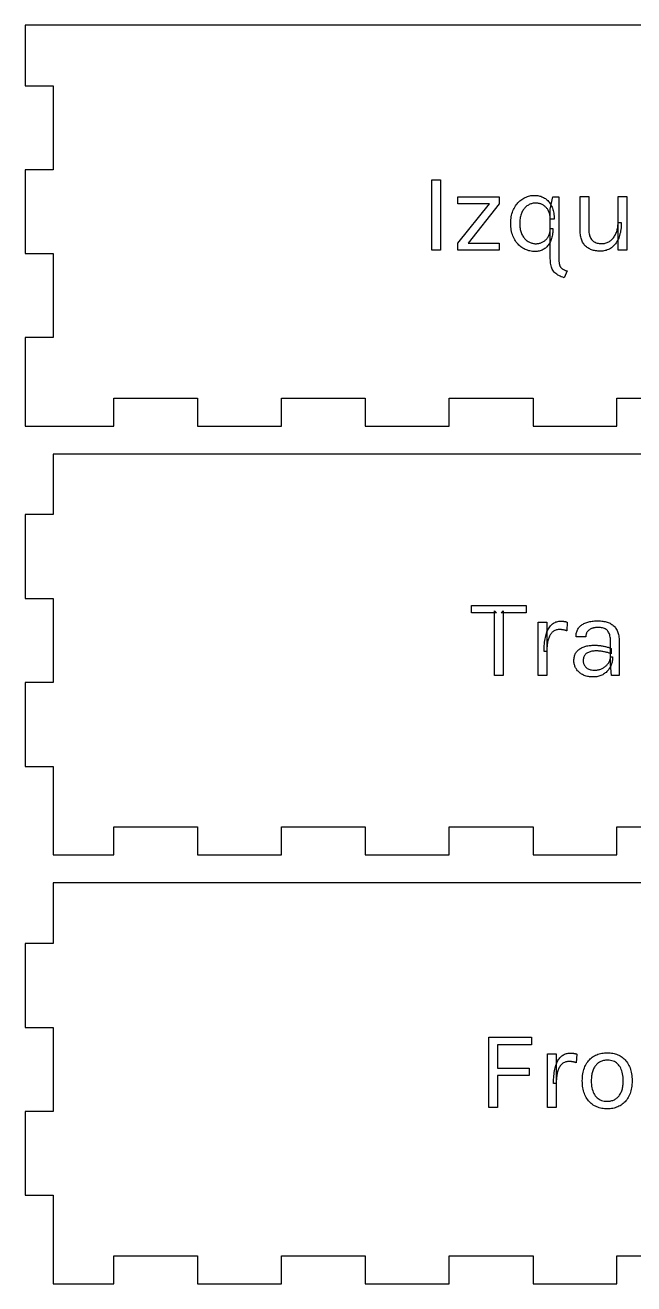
# Model space of a CAD drawing. Header units: millimetres. Extents: x 0 to 275, y 0 to 182.
# Drawn here: x 0 to 65.3, y 0 to 135 of the extents above; entities that cross this region are included whole.
import ezdxf

# ---------------------------------------------------------------- set-up
doc = ezdxf.new("R2010")
doc.units = ezdxf.units.MM
doc.layers.get('0').update_dxf_attribs({"linetype": 'CONTINUOUS'})

msp = doc.modelspace()

# ---------------------------------------------------------------- linework, layer by layer
for p, q in [((3, 135), (0, 135)), ((0, 135), (0, 128.5)), ((133, 135), (3, 135)), ((0, 128.5), (3, 128.5)), ((3, 128.5), (3, 119.5)), ((3, 119.5), (0, 119.5)), ((0, 119.5), (0, 110.5)), ((43.649, 110.866), (43.649, 118.402)), ((43.649, 118.402), (44.585, 118.402)), ((44.585, 118.402), (44.585, 110.866)), ((46.433, 115.846), (46.433, 116.602)), ((46.433, 116.602), (50.873, 116.602)), ((50.873, 116.602), (50.873, 115.846)), ((52.976, 116.048), (53.077, 116.142)), ((53.077, 116.142), (53.183, 116.23)), ((53.183, 116.23), (53.293, 116.311)), ((53.293, 116.311), (53.408, 116.386)), ((53.408, 116.386), (53.526, 116.454)), ((53.526, 116.454), (53.645, 116.516)), ((53.645, 116.516), (53.766, 116.57)), ((53.766, 116.57), (53.889, 116.616)), ((53.889, 116.616), (54.013, 116.656)), ((54.013, 116.656), (54.139, 116.688)), ((54.139, 116.688), (54.267, 116.714)), ((54.267, 116.714), (54.396, 116.732)), ((54.396, 116.732), (54.527, 116.742)), ((54.527, 116.742), (54.659, 116.746)), ((54.659, 116.746), (54.659, 116.746)), ((54.659, 116.746), (54.775, 116.743)), ((54.775, 116.743), (54.89, 116.734)), ((54.89, 116.734), (55.002, 116.72)), ((55.002, 116.72), (55.112, 116.7)), ((55.112, 116.7), (55.219, 116.674)), ((55.219, 116.674), (55.325, 116.642)), ((55.325, 116.642), (55.428, 116.605)), ((55.428, 116.605), (55.529, 116.562)), ((55.529, 116.562), (55.627, 116.513)), ((55.627, 116.513), (55.724, 116.458)), ((55.724, 116.458), (55.817, 116.398)), ((55.817, 116.398), (55.907, 116.332)), ((55.907, 116.332), (55.992, 116.26)), ((55.992, 116.26), (56.074, 116.183)), ((56.074, 116.183), (56.151, 116.1)), ((56.351, 115.258), (56.639, 116.602)), ((56.639, 116.602), (57.275, 116.602)), ((57.275, 116.602), (57.275, 109.894)), ((59.549, 112.966), (59.549, 116.614)), ((59.549, 116.614), (60.485, 116.614)), ((60.485, 116.614), (60.485, 113.038)), ((63.617, 110.866), (63.617, 116.614)), ((63.617, 116.614), (64.553, 116.614)), ((64.553, 116.614), (64.553, 110.866)), ((46.433, 111.622), (49.817, 115.846)), ((49.817, 115.846), (46.433, 115.846)), ((50.873, 115.846), (47.537, 111.622)), ((52.193, 114.616), (52.233, 114.774)), ((52.233, 114.774), (52.279, 114.927)), ((52.279, 114.927), (52.333, 115.075)), ((52.333, 115.075), (52.395, 115.217)), ((52.395, 115.217), (52.463, 115.354)), ((52.463, 115.354), (52.537, 115.485)), ((52.537, 115.485), (52.616, 115.61)), ((52.616, 115.61), (52.699, 115.729)), ((52.699, 115.729), (52.787, 115.842)), ((52.787, 115.842), (52.879, 115.948)), ((52.879, 115.948), (52.976, 116.048)), ((53.253, 114.817), (53.213, 114.714)), ((53.297, 114.916), (53.253, 114.817)), ((53.345, 115.011), (53.297, 114.916)), ((53.397, 115.101), (53.345, 115.011)), ((53.451, 115.187), (53.397, 115.101)), ((53.509, 115.268), (53.451, 115.187)), ((53.57, 115.345), (53.509, 115.268)), ((53.634, 115.417), (53.57, 115.345)), ((53.701, 115.485), (53.634, 115.417)), ((53.771, 115.548), (53.701, 115.485)), ((53.845, 115.606), (53.771, 115.548)), ((53.921, 115.66), (53.845, 115.606)), ((54, 115.709), (53.921, 115.66)), ((54.08, 115.753), (54, 115.709)), ((54.162, 115.792), (54.08, 115.753)), ((54.245, 115.825), (54.162, 115.792)), ((54.331, 115.853), (54.245, 115.825)), ((54.417, 115.877), (54.331, 115.853)), ((54.505, 115.895), (54.417, 115.877)), ((54.595, 115.908), (54.505, 115.895)), ((54.686, 115.915), (54.595, 115.908)), ((54.779, 115.918), (54.686, 115.915)), ((54.86, 115.916), (54.779, 115.918)), ((54.779, 115.918), (54.779, 115.918)), ((54.94, 115.91), (54.86, 115.916)), ((55.019, 115.9), (54.94, 115.91)), ((55.098, 115.886), (55.019, 115.9)), ((55.175, 115.868), (55.098, 115.886)), ((55.251, 115.847), (55.175, 115.868)), ((55.327, 115.821), (55.251, 115.847)), ((55.401, 115.791), (55.327, 115.821)), ((55.475, 115.758), (55.401, 115.791)), ((55.547, 115.72), (55.475, 115.758)), ((55.618, 115.679), (55.547, 115.72)), ((55.685, 115.633), (55.618, 115.679)), ((55.751, 115.585), (55.685, 115.633)), ((55.813, 115.532), (55.751, 115.585)), ((55.873, 115.476), (55.813, 115.532)), ((55.929, 115.417), (55.873, 115.476)), ((55.983, 115.353), (55.929, 115.417)), ((56.035, 115.286), (55.983, 115.353)), ((56.083, 115.215), (56.035, 115.286)), ((56.129, 115.141), (56.083, 115.215)), ((56.171, 115.063), (56.129, 115.141)), ((56.151, 116.1), (56.225, 116.012)), ((56.209, 114.982), (56.171, 115.063)), ((56.242, 114.896), (56.209, 114.982)), ((56.225, 116.012), (56.295, 115.918)), ((56.271, 114.808), (56.242, 114.896)), ((56.295, 114.716), (56.271, 114.808)), ((56.295, 115.918), (56.36, 115.819)), ((56.351, 109.954), (56.351, 115.258)), ((56.36, 115.819), (56.422, 115.714)), ((56.422, 115.714), (56.48, 115.603)), ((56.48, 115.603), (56.533, 115.487)), ((56.533, 115.487), (56.58, 115.366)), ((56.58, 115.366), (56.622, 115.239)), ((56.622, 115.239), (56.659, 115.107)), ((56.659, 115.107), (56.689, 114.969)), ((56.689, 114.969), (56.714, 114.826)), ((56.714, 114.826), (56.734, 114.678)), ((52.103, 113.746), (52.107, 113.931)), ((52.107, 113.559), (52.103, 113.746)), ((52.103, 113.746), (52.103, 113.746)), ((52.107, 113.931), (52.117, 114.11)), ((52.118, 113.378), (52.107, 113.559)), ((52.117, 114.11), (52.135, 114.284)), ((52.135, 114.284), (52.161, 114.453)), ((52.161, 114.453), (52.193, 114.616)), ((53.065, 113.881), (53.063, 113.746)), ((53.063, 113.746), (53.063, 113.746)), ((53.063, 113.746), (53.065, 113.605)), ((53.072, 114.012), (53.065, 113.881)), ((53.065, 113.605), (53.073, 113.47)), ((53.084, 114.139), (53.072, 114.012)), ((53.073, 113.47), (53.085, 113.338)), ((53.1, 114.262), (53.084, 114.139)), ((53.121, 114.38), (53.1, 114.262)), ((53.147, 114.496), (53.121, 114.38)), ((53.178, 114.607), (53.147, 114.496)), ((53.213, 114.714), (53.178, 114.607)), ((56.315, 114.62), (56.295, 114.716)), ((56.331, 114.521), (56.315, 114.62)), ((56.342, 114.418), (56.331, 114.521)), ((56.349, 114.312), (56.342, 114.418)), ((56.351, 114.202), (56.349, 114.312)), ((56.759, 114.202), (56.351, 114.202)), ((56.734, 114.678), (56.748, 114.525)), ((56.748, 114.525), (56.756, 114.366)), ((56.756, 114.366), (56.759, 114.202)), ((56.759, 114.202), (56.759, 114.202)), ((63.582, 113.318), (63.597, 113.439)), ((63.597, 113.439), (63.608, 113.562)), ((63.608, 113.562), (63.615, 113.689)), ((63.615, 113.689), (63.617, 113.818)), ((63.617, 113.818), (63.617, 113.818)), ((63.617, 113.818), (63.965, 113.818)), ((63.954, 113.443), (63.94, 113.264)), ((63.962, 113.628), (63.954, 113.443)), ((63.965, 113.818), (63.962, 113.628)), ((52.136, 113.201), (52.118, 113.378)), ((52.161, 113.031), (52.136, 113.201)), ((52.194, 112.865), (52.161, 113.031)), ((52.234, 112.706), (52.194, 112.865)), ((52.281, 112.551), (52.234, 112.706)), ((52.335, 112.402), (52.281, 112.551)), ((52.397, 112.258), (52.335, 112.402)), ((52.466, 112.12), (52.397, 112.258)), ((52.541, 111.988), (52.466, 112.12)), ((53.085, 113.338), (53.103, 113.211)), ((53.103, 113.211), (53.125, 113.089)), ((53.125, 113.089), (53.153, 112.971)), ((53.153, 112.971), (53.185, 112.858)), ((53.185, 112.858), (53.222, 112.75)), ((53.222, 112.75), (53.265, 112.645)), ((53.265, 112.645), (53.312, 112.546)), ((53.312, 112.546), (53.363, 112.451)), ((53.363, 112.451), (53.417, 112.361)), ((53.417, 112.361), (53.475, 112.276)), ((53.475, 112.276), (53.535, 112.195)), ((53.535, 112.195), (53.598, 112.119)), ((53.598, 112.119), (53.664, 112.048)), ((55.925, 112.036), (55.979, 112.097)), ((55.979, 112.097), (56.031, 112.161)), ((56.031, 112.161), (56.08, 112.229)), ((56.08, 112.229), (56.126, 112.3)), ((56.126, 112.3), (56.169, 112.375)), ((56.169, 112.375), (56.207, 112.453)), ((56.207, 112.453), (56.241, 112.535)), ((56.241, 112.535), (56.27, 112.621)), ((56.27, 112.621), (56.295, 112.71)), ((56.295, 112.71), (56.315, 112.802)), ((56.315, 112.802), (56.331, 112.898)), ((56.331, 112.898), (56.342, 112.997)), ((56.342, 112.997), (56.349, 113.1)), ((56.349, 113.1), (56.351, 113.206)), ((56.351, 113.206), (56.351, 113.206)), ((56.351, 113.206), (56.627, 113.206)), ((56.485, 112.135), (56.447, 112.017)), ((56.518, 112.256), (56.485, 112.135)), ((56.547, 112.38), (56.518, 112.256)), ((56.572, 112.508), (56.547, 112.38)), ((56.591, 112.641), (56.572, 112.508)), ((56.607, 112.776), (56.591, 112.641)), ((56.618, 112.916), (56.607, 112.776)), ((56.625, 113.059), (56.618, 112.916)), ((56.627, 113.206), (56.625, 113.059)), ((59.552, 112.819), (59.549, 112.966)), ((59.549, 112.966), (59.549, 112.966)), ((59.549, 112.966), (59.549, 112.966)), ((59.56, 112.676), (59.552, 112.819)), ((59.573, 112.539), (59.56, 112.676)), ((59.592, 112.408), (59.573, 112.539)), ((59.617, 112.281), (59.592, 112.408)), ((59.646, 112.16), (59.617, 112.281)), ((59.681, 112.044), (59.646, 112.16)), ((60.485, 113.038), (60.489, 112.897)), ((60.489, 112.897), (60.499, 112.764)), ((60.499, 112.764), (60.517, 112.637)), ((60.517, 112.637), (60.541, 112.518)), ((60.541, 112.518), (60.573, 112.405)), ((60.573, 112.405), (60.611, 112.299)), ((60.611, 112.299), (60.657, 112.201)), ((60.657, 112.201), (60.71, 112.109)), ((60.71, 112.109), (60.769, 112.024)), ((62.932, 111.986), (63.003, 112.055)), ((63.003, 112.055), (63.07, 112.127)), ((63.07, 112.127), (63.134, 112.205)), ((63.134, 112.205), (63.194, 112.286)), ((63.194, 112.286), (63.25, 112.373)), ((63.25, 112.373), (63.303, 112.463)), ((63.303, 112.463), (63.352, 112.558)), ((63.352, 112.558), (63.398, 112.657)), ((63.398, 112.657), (63.44, 112.76)), ((63.44, 112.76), (63.477, 112.866)), ((63.477, 112.866), (63.51, 112.974)), ((63.51, 112.974), (63.538, 113.086)), ((63.538, 113.086), (63.562, 113.201)), ((63.562, 113.201), (63.582, 113.318)), ((63.686, 112.168), (63.628, 112.034)), ((63.739, 112.308), (63.686, 112.168)), ((63.786, 112.453), (63.739, 112.308)), ((63.828, 112.604), (63.786, 112.453)), ((63.865, 112.76), (63.828, 112.604)), ((63.895, 112.922), (63.865, 112.76)), ((63.92, 113.09), (63.895, 112.922)), ((63.94, 113.264), (63.92, 113.09)), ((44.585, 110.866), (43.649, 110.866)), ((44.585, 110.866), (44.585, 110.866)), ((46.433, 110.866), (46.433, 111.622)), ((50.873, 110.866), (46.433, 110.866)), ((47.537, 111.622), (50.873, 111.622)), ((50.873, 111.622), (50.873, 110.866)), ((50.873, 110.866), (50.873, 110.866)), ((52.62, 111.862), (52.541, 111.988)), ((52.704, 111.742), (52.62, 111.862)), ((52.793, 111.628), (52.704, 111.742)), ((52.886, 111.522), (52.793, 111.628)), ((52.984, 111.421), (52.886, 111.522)), ((53.086, 111.327), (52.984, 111.421)), ((53.193, 111.239), (53.086, 111.327)), ((53.304, 111.157), (53.193, 111.239)), ((53.42, 111.082), (53.304, 111.157)), ((53.539, 111.014), (53.42, 111.082)), ((53.66, 110.952), (53.539, 111.014)), ((53.783, 110.898), (53.66, 110.952)), ((53.664, 112.048), (53.733, 111.982)), ((53.733, 111.982), (53.804, 111.92)), ((53.908, 110.852), (53.783, 110.898)), ((53.804, 111.92), (53.879, 111.863)), ((53.879, 111.863), (53.957, 111.811)), ((54.034, 110.812), (53.908, 110.852)), ((53.957, 111.811), (54.037, 111.764)), ((54.163, 110.78), (54.034, 110.812)), ((54.037, 111.764), (54.117, 111.721)), ((54.117, 111.721), (54.198, 111.684)), ((54.293, 110.754), (54.163, 110.78)), ((54.198, 111.684), (54.281, 111.652)), ((54.281, 111.652), (54.364, 111.624)), ((54.425, 110.736), (54.293, 110.754)), ((54.364, 111.624), (54.447, 111.602)), ((54.559, 110.726), (54.425, 110.736)), ((54.447, 111.602), (54.532, 111.584)), ((54.532, 111.584), (54.617, 111.572)), ((54.695, 110.722), (54.559, 110.726)), ((54.617, 111.572), (54.704, 111.564)), ((54.818, 110.725), (54.695, 110.722)), ((54.695, 110.722), (54.695, 110.722)), ((54.695, 110.722), (54.695, 110.722)), ((54.704, 111.564), (54.791, 111.562)), ((54.791, 111.562), (54.87, 111.564)), ((54.791, 111.562), (54.791, 111.562)), ((54.937, 110.734), (54.818, 110.725)), ((54.87, 111.564), (54.948, 111.569)), ((55.052, 110.75), (54.937, 110.734)), ((54.948, 111.569), (55.025, 111.579)), ((55.025, 111.579), (55.102, 111.592)), ((55.163, 110.772), (55.052, 110.75)), ((55.102, 111.592), (55.177, 111.609)), ((55.271, 110.8), (55.163, 110.772)), ((55.177, 111.609), (55.252, 111.629)), ((55.252, 111.629), (55.326, 111.653)), ((55.375, 110.834), (55.271, 110.8)), ((55.326, 111.653), (55.4, 111.681)), ((55.475, 110.875), (55.375, 110.834)), ((55.4, 111.681), (55.472, 111.713)), ((55.472, 111.713), (55.544, 111.748)), ((55.571, 110.922), (55.475, 110.875)), ((55.544, 111.748), (55.614, 111.787)), ((55.663, 110.975), (55.571, 110.922)), ((55.614, 111.787), (55.682, 111.83)), ((55.751, 111.034), (55.663, 110.975)), ((55.682, 111.83), (55.746, 111.876)), ((55.746, 111.876), (55.808, 111.926)), ((55.835, 111.099), (55.751, 111.034)), ((55.808, 111.926), (55.868, 111.979)), ((55.915, 111.169), (55.835, 111.099)), ((55.868, 111.979), (55.925, 112.036)), ((55.991, 111.243), (55.915, 111.169)), ((56.063, 111.323), (55.991, 111.243)), ((56.13, 111.407), (56.063, 111.323)), ((56.194, 111.497), (56.13, 111.407)), ((56.253, 111.591), (56.194, 111.497)), ((56.308, 111.691), (56.253, 111.591)), ((56.358, 111.795), (56.308, 111.691)), ((56.405, 111.904), (56.358, 111.795)), ((56.447, 112.017), (56.405, 111.904)), ((59.722, 111.933), (59.681, 112.044)), ((59.768, 111.827), (59.722, 111.933)), ((59.819, 111.727), (59.768, 111.827)), ((59.875, 111.632), (59.819, 111.727)), ((59.936, 111.541), (59.875, 111.632)), ((60, 111.456), (59.936, 111.541)), ((60.07, 111.376), (60, 111.456)), ((60.143, 111.3), (60.07, 111.376)), ((60.221, 111.23), (60.143, 111.3)), ((60.303, 111.164), (60.221, 111.23)), ((60.389, 111.104), (60.303, 111.164)), ((60.48, 111.048), (60.389, 111.104)), ((60.575, 110.998), (60.48, 111.048)), ((60.674, 110.952), (60.575, 110.998)), ((60.776, 110.912), (60.674, 110.952)), ((60.769, 112.024), (60.836, 111.946)), ((60.881, 110.876), (60.776, 110.912)), ((60.836, 111.946), (60.909, 111.875)), ((60.99, 110.844), (60.881, 110.876)), ((60.909, 111.875), (60.989, 111.812)), ((60.989, 111.812), (61.074, 111.756)), ((61.102, 110.818), (60.99, 110.844)), ((61.074, 111.756), (61.165, 111.708)), ((61.217, 110.796), (61.102, 110.818)), ((61.165, 111.708), (61.263, 111.667)), ((61.335, 110.78), (61.217, 110.796)), ((61.263, 111.667), (61.366, 111.634)), ((61.456, 110.768), (61.335, 110.78)), ((61.366, 111.634), (61.476, 111.607)), ((61.581, 110.76), (61.456, 110.768)), ((61.476, 111.607), (61.592, 111.589)), ((61.709, 110.758), (61.581, 110.76)), ((61.592, 111.589), (61.713, 111.578)), ((61.844, 110.762), (61.709, 110.758)), ((61.709, 110.758), (61.709, 110.758)), ((61.713, 111.578), (61.841, 111.574)), ((61.841, 111.574), (61.948, 111.577)), ((61.841, 111.574), (61.841, 111.574)), ((61.976, 110.773), (61.844, 110.762)), ((61.948, 111.577), (62.051, 111.586)), ((62.103, 110.791), (61.976, 110.773)), ((62.051, 111.586), (62.152, 111.6)), ((62.228, 110.816), (62.103, 110.791)), ((62.152, 111.6), (62.25, 111.62)), ((62.349, 110.849), (62.228, 110.816)), ((62.25, 111.62), (62.346, 111.646)), ((62.346, 111.646), (62.438, 111.678)), ((62.466, 110.889), (62.349, 110.849)), ((62.438, 111.678), (62.528, 111.715)), ((62.58, 110.936), (62.466, 110.889)), ((62.528, 111.715), (62.615, 111.758)), ((62.69, 110.99), (62.58, 110.936)), ((62.615, 111.758), (62.699, 111.807)), ((62.797, 111.052), (62.69, 110.99)), ((62.699, 111.807), (62.78, 111.862)), ((62.78, 111.862), (62.858, 111.922)), ((62.9, 111.121), (62.797, 111.052)), ((62.858, 111.922), (62.932, 111.986)), ((62.999, 111.197), (62.9, 111.121)), ((63.094, 111.279), (62.999, 111.197)), ((63.184, 111.368), (63.094, 111.279)), ((63.269, 111.463), (63.184, 111.368)), ((63.35, 111.564), (63.269, 111.463)), ((63.426, 111.672), (63.35, 111.564)), ((63.498, 111.786), (63.426, 111.672)), ((63.565, 111.907), (63.498, 111.786)), ((63.628, 112.034), (63.565, 111.907)), ((64.553, 110.866), (63.617, 110.866)), ((63.617, 110.866), (63.617, 110.866)), ((0, 110.5), (3, 110.5)), ((3, 110.5), (3, 101.5)), ((56.354, 109.785), (56.351, 109.954)), ((56.351, 109.954), (56.351, 109.954)), ((56.364, 109.624), (56.354, 109.785)), ((56.381, 109.471), (56.364, 109.624)), ((56.405, 109.325), (56.381, 109.471)), ((57.275, 109.894), (57.276, 109.814)), ((57.276, 109.814), (57.278, 109.738)), ((57.278, 109.738), (57.282, 109.665)), ((57.282, 109.665), (57.287, 109.595)), ((57.287, 109.595), (57.294, 109.529)), ((57.294, 109.529), (57.303, 109.467)), ((57.303, 109.467), (57.313, 109.408)), ((57.313, 109.408), (57.325, 109.353)), ((57.325, 109.353), (57.338, 109.301)), ((56.435, 109.188), (56.405, 109.325)), ((56.472, 109.058), (56.435, 109.188)), ((56.516, 108.936), (56.472, 109.058)), ((56.566, 108.821), (56.516, 108.936)), ((56.623, 108.715), (56.566, 108.821)), ((56.687, 108.616), (56.623, 108.715)), ((56.759, 108.524), (56.687, 108.616)), ((56.841, 108.436), (56.759, 108.524)), ((56.932, 108.354), (56.841, 108.436)), ((57.033, 108.276), (56.932, 108.354)), ((57.143, 108.204), (57.033, 108.276)), ((57.263, 108.136), (57.143, 108.204)), ((57.393, 108.073), (57.263, 108.136)), ((57.338, 109.301), (57.353, 109.252)), ((57.353, 109.252), (57.37, 109.206)), ((57.37, 109.206), (57.389, 109.162)), ((57.389, 109.162), (57.41, 109.121)), ((57.532, 108.015), (57.393, 108.073)), ((57.41, 109.121), (57.434, 109.081)), ((57.434, 109.081), (57.459, 109.043)), ((57.459, 109.043), (57.488, 109.007)), ((57.488, 109.007), (57.518, 108.973)), ((57.518, 108.973), (57.551, 108.941)), ((57.681, 107.962), (57.532, 108.015)), ((57.551, 108.941), (57.586, 108.911)), ((57.586, 108.911), (57.623, 108.883)), ((57.623, 108.883), (57.663, 108.856)), ((57.663, 108.856), (57.706, 108.83)), ((57.706, 108.83), (57.751, 108.804)), ((57.751, 108.804), (57.8, 108.778)), ((57.8, 108.778), (57.851, 108.753)), ((58.151, 108.634), (57.839, 107.914)), ((57.851, 108.753), (57.905, 108.729)), ((57.905, 108.729), (57.962, 108.704)), ((57.962, 108.704), (58.022, 108.68)), ((58.022, 108.68), (58.085, 108.657)), ((58.085, 108.657), (58.151, 108.634)), ((58.151, 108.634), (58.151, 108.634)), ((58.151, 108.634), (58.151, 108.634)), ((57.839, 107.914), (57.681, 107.962)), ((3, 101.5), (0, 101.5)), ((0, 101.5), (0, 95)), ((0, 95), (0, 92)), ((9.5, 92), (9.5, 95)), ((9.5, 95), (18.5, 95)), ((18.5, 95), (18.5, 92)), ((27.5, 92), (27.5, 95)), ((27.5, 95), (36.5, 95)), ((36.5, 95), (36.5, 92)), ((45.5, 92), (45.5, 95)), ((45.5, 95), (54.5, 95)), ((54.5, 95), (54.5, 92)), ((63.5, 92), (63.5, 95)), ((63.5, 95), (72.5, 95)), ((0, 92), (3, 92)), ((3, 92), (9.5, 92)), ((18.5, 92), (27.5, 92)), ((36.5, 92), (45.5, 92)), ((54.5, 92), (63.5, 92)), ((133, 89), (3, 89)), ((3, 89), (3, 82.5)), ((3, 82.5), (0, 82.5)), ((0, 82.5), (0, 73.5)), ((0, 73.5), (3, 73.5)), ((3, 73.5), (3, 64.5)), ((47.891, 71.964), (47.891, 72.768)), ((47.891, 72.768), (53.759, 72.768)), ((50.561, 71.964), (47.891, 71.964)), ((50.351, 65.232), (50.351, 72.18)), ((50.351, 72.18), (50.561, 71.964)), ((50.561, 71.964), (50.561, 71.964)), ((51.077, 71.964), (51.287, 72.18)), ((53.759, 71.964), (51.077, 71.964)), ((51.287, 72.18), (51.287, 65.232)), ((53.759, 72.768), (53.759, 71.964)), ((55.037, 65.232), (55.037, 70.98)), ((55.037, 70.98), (55.973, 70.98)), ((55.973, 70.98), (55.973, 65.232)), ((56.094, 70.159), (56.154, 70.27)), ((56.154, 70.27), (56.217, 70.375)), ((56.217, 70.375), (56.285, 70.472)), ((56.285, 70.472), (56.356, 70.562)), ((56.356, 70.562), (56.431, 70.644)), ((56.431, 70.644), (56.51, 70.719)), ((56.51, 70.719), (56.593, 70.787)), ((56.593, 70.787), (56.679, 70.848)), ((56.679, 70.848), (56.769, 70.901)), ((56.769, 70.901), (56.862, 70.947)), ((56.862, 70.947), (56.959, 70.987)), ((56.959, 70.987), (57.06, 71.019)), ((57.06, 71.019), (57.164, 71.044)), ((57.164, 71.044), (57.271, 71.062)), ((57.271, 71.062), (57.382, 71.072)), ((57.382, 71.072), (57.497, 71.076)), ((57.497, 71.076), (57.497, 71.076)), ((57.497, 71.076), (57.535, 71.076)), ((57.535, 71.076), (57.572, 71.075)), ((57.572, 71.075), (57.609, 71.074)), ((57.609, 71.074), (57.645, 71.072)), ((57.645, 71.072), (57.681, 71.069)), ((57.681, 71.069), (57.716, 71.066)), ((57.716, 71.066), (57.75, 71.063)), ((57.75, 71.063), (57.783, 71.059)), ((57.783, 71.059), (57.816, 71.054)), ((57.816, 71.054), (57.848, 71.049)), ((57.848, 71.049), (57.88, 71.043)), ((57.88, 71.043), (57.912, 71.037)), ((57.912, 71.037), (57.944, 71.03)), ((57.944, 71.03), (57.976, 71.023)), ((57.976, 71.023), (58.008, 71.015)), ((58.008, 71.015), (58.04, 71.007)), ((58.04, 71.007), (58.072, 70.998)), ((58.072, 70.998), (58.104, 70.989)), ((58.104, 70.989), (58.137, 70.979)), ((58.169, 70.968), (58.109, 70.044)), ((58.137, 70.979), (58.169, 70.968)), ((58.169, 70.968), (58.169, 70.968)), ((59.261, 70.139), (59.307, 70.227)), ((59.307, 70.227), (59.359, 70.31)), ((59.359, 70.31), (59.417, 70.389)), ((59.417, 70.389), (59.481, 70.463)), ((59.481, 70.463), (59.549, 70.533)), ((59.549, 70.533), (59.621, 70.599)), ((59.621, 70.599), (59.699, 70.66)), ((59.699, 70.66), (59.781, 70.718)), ((59.781, 70.718), (59.867, 70.771)), ((59.867, 70.771), (59.959, 70.82)), ((59.959, 70.82), (60.054, 70.864)), ((60.054, 70.864), (60.155, 70.905)), ((60.155, 70.905), (60.26, 70.941)), ((60.26, 70.941), (60.369, 70.973)), ((60.369, 70.973), (60.481, 71.003)), ((60.481, 71.003), (60.596, 71.028)), ((60.642, 70.221), (60.59, 70.191)), ((60.596, 71.028), (60.714, 71.05)), ((60.696, 70.248), (60.642, 70.221)), ((60.753, 70.273), (60.696, 70.248)), ((60.714, 71.05), (60.835, 71.069)), ((60.812, 70.296), (60.753, 70.273)), ((60.873, 70.317), (60.812, 70.296)), ((60.835, 71.069), (60.959, 71.085)), ((60.936, 70.335), (60.873, 70.317)), ((61, 70.351), (60.936, 70.335)), ((60.959, 71.085), (61.087, 71.097)), ((61.065, 70.365), (61, 70.351)), ((61.132, 70.377), (61.065, 70.365)), ((61.087, 71.097), (61.217, 71.105)), ((61.2, 70.387), (61.132, 70.377)), ((61.27, 70.394), (61.2, 70.387)), ((61.217, 71.105), (61.351, 71.11)), ((61.341, 70.4), (61.27, 70.394)), ((61.413, 70.403), (61.341, 70.4)), ((61.351, 71.11), (61.487, 71.112)), ((61.487, 70.404), (61.413, 70.403)), ((61.487, 71.112), (61.487, 71.112)), ((61.487, 71.112), (61.617, 71.11)), ((61.616, 70.401), (61.487, 70.404)), ((61.487, 70.404), (61.487, 70.404)), ((61.738, 70.39), (61.616, 70.401)), ((61.617, 71.11), (61.745, 71.103)), ((61.853, 70.373), (61.738, 70.39)), ((61.745, 71.103), (61.87, 71.092)), ((61.962, 70.35), (61.853, 70.373)), ((61.87, 71.092), (61.991, 71.076)), ((62.065, 70.319), (61.962, 70.35)), ((61.991, 71.076), (62.109, 71.056)), ((62.16, 70.282), (62.065, 70.319)), ((62.109, 71.056), (62.225, 71.032)), ((62.249, 70.238), (62.16, 70.282)), ((62.225, 71.032), (62.337, 71.003)), ((62.332, 70.187), (62.249, 70.238)), ((62.337, 71.003), (62.447, 70.97)), ((62.447, 70.97), (62.553, 70.932)), ((62.553, 70.932), (62.657, 70.89)), ((62.657, 70.89), (62.757, 70.843)), ((62.757, 70.843), (62.852, 70.791)), ((62.852, 70.791), (62.943, 70.733)), ((62.943, 70.733), (63.029, 70.671)), ((63.029, 70.671), (63.111, 70.603)), ((63.111, 70.603), (63.189, 70.53)), ((63.189, 70.53), (63.262, 70.451)), ((63.262, 70.451), (63.331, 70.368)), ((63.331, 70.368), (63.395, 70.279)), ((63.395, 70.279), (63.455, 70.185)), ((55.737, 68.824), (55.761, 69.002)), ((55.761, 69.002), (55.788, 69.172)), ((55.788, 69.172), (55.819, 69.335)), ((55.819, 69.335), (55.855, 69.491)), ((55.855, 69.491), (55.895, 69.639)), ((55.895, 69.639), (55.939, 69.78)), ((55.939, 69.78), (55.987, 69.914)), ((55.987, 69.914), (56.039, 70.04)), ((56.039, 70.04), (56.094, 70.159)), ((56.087, 68.959), (56.063, 68.847)), ((56.114, 69.066), (56.087, 68.959)), ((56.144, 69.169), (56.114, 69.066)), ((56.177, 69.268), (56.144, 69.169)), ((56.214, 69.361), (56.177, 69.268)), ((56.254, 69.45), (56.214, 69.361)), ((56.298, 69.535), (56.254, 69.45)), ((56.345, 69.614), (56.298, 69.535)), ((56.395, 69.689), (56.345, 69.614)), ((56.449, 69.759), (56.395, 69.689)), ((56.506, 69.824), (56.449, 69.759)), ((56.567, 69.885), (56.506, 69.824)), ((56.631, 69.94), (56.567, 69.885)), ((56.7, 69.99), (56.631, 69.94)), ((56.772, 70.033), (56.7, 69.99)), ((56.848, 70.071), (56.772, 70.033)), ((56.928, 70.103), (56.848, 70.071)), ((57.013, 70.129), (56.928, 70.103)), ((57.101, 70.15), (57.013, 70.129)), ((57.193, 70.164), (57.101, 70.15)), ((57.289, 70.173), (57.193, 70.164)), ((57.389, 70.176), (57.289, 70.173)), ((57.421, 70.176), (57.389, 70.176)), ((57.389, 70.176), (57.389, 70.176)), ((57.453, 70.174), (57.421, 70.176)), ((57.486, 70.172), (57.453, 70.174)), ((57.521, 70.17), (57.486, 70.172)), ((57.555, 70.166), (57.521, 70.17)), ((57.591, 70.162), (57.555, 70.166)), ((57.628, 70.157), (57.591, 70.162)), ((57.665, 70.151), (57.628, 70.157)), ((57.704, 70.144), (57.665, 70.151)), ((57.743, 70.137), (57.704, 70.144)), ((57.782, 70.129), (57.743, 70.137)), ((57.821, 70.121), (57.782, 70.129)), ((57.859, 70.112), (57.821, 70.121)), ((57.897, 70.103), (57.859, 70.112)), ((57.933, 70.094), (57.897, 70.103)), ((57.97, 70.085), (57.933, 70.094)), ((58.005, 70.075), (57.97, 70.085)), ((58.041, 70.065), (58.005, 70.075)), ((58.075, 70.055), (58.041, 70.065)), ((58.109, 70.044), (58.075, 70.055)), ((59.111, 69.384), (59.114, 69.506)), ((60.155, 69.384), (59.111, 69.384)), ((59.114, 69.506), (59.123, 69.624)), ((59.123, 69.624), (59.139, 69.737)), ((59.139, 69.737), (59.16, 69.844)), ((59.16, 69.844), (59.188, 69.947)), ((59.188, 69.947), (59.221, 70.045)), ((59.221, 70.045), (59.261, 70.139)), ((60.157, 69.454), (60.155, 69.384)), ((60.155, 69.384), (60.155, 69.384)), ((60.162, 69.52), (60.157, 69.454)), ((60.171, 69.585), (60.162, 69.52)), ((60.183, 69.647), (60.171, 69.585)), ((60.199, 69.706), (60.183, 69.647)), ((60.219, 69.762), (60.199, 69.706)), ((60.242, 69.816), (60.219, 69.762)), ((60.268, 69.868), (60.242, 69.816)), ((60.298, 69.917), (60.268, 69.868)), ((60.332, 69.963), (60.298, 69.917)), ((60.369, 70.007), (60.332, 69.963)), ((60.408, 70.048), (60.369, 70.007)), ((60.45, 70.087), (60.408, 70.048)), ((60.494, 70.124), (60.45, 70.087)), ((60.541, 70.159), (60.494, 70.124)), ((60.59, 70.191), (60.541, 70.159)), ((62.408, 70.129), (62.332, 70.187)), ((62.477, 70.065), (62.408, 70.129)), ((62.54, 69.993), (62.477, 70.065)), ((62.596, 69.912), (62.54, 69.993)), ((62.645, 69.822), (62.596, 69.912)), ((62.688, 69.724), (62.645, 69.822)), ((62.724, 69.617), (62.688, 69.724)), ((62.754, 69.502), (62.724, 69.617)), ((62.777, 69.377), (62.754, 69.502)), ((62.794, 69.244), (62.777, 69.377)), ((62.804, 69.102), (62.794, 69.244)), ((62.807, 68.952), (62.804, 69.102)), ((62.807, 66.492), (62.807, 68.952)), ((63.455, 70.185), (63.51, 70.085)), ((63.51, 70.085), (63.559, 69.98)), ((63.559, 69.98), (63.602, 69.869)), ((63.602, 69.869), (63.639, 69.752)), ((63.639, 69.752), (63.671, 69.629)), ((63.671, 69.629), (63.697, 69.501)), ((63.697, 69.501), (63.717, 69.366)), ((63.717, 69.366), (63.731, 69.226)), ((63.731, 69.226), (63.74, 69.08)), ((63.74, 69.08), (63.743, 68.928)), ((63.743, 68.928), (63.743, 68.928)), ((63.743, 68.928), (63.743, 65.232)), ((55.685, 67.824), (55.687, 68.039)), ((55.973, 67.824), (55.685, 67.824)), ((55.687, 68.039), (55.693, 68.246)), ((55.693, 68.246), (55.704, 68.446)), ((55.704, 68.446), (55.719, 68.639)), ((55.719, 68.639), (55.737, 68.824)), ((55.974, 67.965), (55.973, 67.824)), ((55.973, 67.824), (55.973, 67.824)), ((55.973, 67.824), (55.973, 67.824)), ((55.979, 68.102), (55.974, 67.965)), ((55.986, 68.236), (55.979, 68.102)), ((55.996, 68.365), (55.986, 68.236)), ((56.008, 68.492), (55.996, 68.365)), ((56.024, 68.614), (56.008, 68.492)), ((56.042, 68.732), (56.024, 68.614)), ((56.063, 68.847), (56.042, 68.732)), ((58.988, 67.461), (59.026, 67.549)), ((59.026, 67.549), (59.069, 67.633)), ((59.069, 67.633), (59.119, 67.713)), ((59.119, 67.713), (59.174, 67.788)), ((59.174, 67.788), (59.234, 67.859)), ((59.234, 67.859), (59.299, 67.927)), ((59.299, 67.927), (59.368, 67.99)), ((59.368, 67.99), (59.441, 68.05)), ((59.441, 68.05), (59.518, 68.105)), ((59.518, 68.105), (59.6, 68.157)), ((59.6, 68.157), (59.686, 68.205)), ((59.686, 68.205), (59.776, 68.249)), ((59.776, 68.249), (59.87, 68.289)), ((59.87, 68.289), (59.969, 68.325)), ((59.969, 68.325), (60.071, 68.357)), ((60.071, 68.357), (60.176, 68.387)), ((60.132, 67.539), (60.073, 67.475)), ((60.2, 67.596), (60.132, 67.539)), ((60.176, 68.387), (60.283, 68.412)), ((60.275, 67.647), (60.2, 67.596)), ((60.356, 67.692), (60.275, 67.647)), ((60.283, 68.412), (60.392, 68.434)), ((60.441, 67.732), (60.356, 67.692)), ((60.392, 68.434), (60.505, 68.453)), ((60.529, 67.768), (60.441, 67.732)), ((60.505, 68.453), (60.619, 68.469)), ((60.621, 67.799), (60.529, 67.768)), ((60.619, 68.469), (60.736, 68.481)), ((60.716, 67.825), (60.621, 67.799)), ((60.815, 67.846), (60.716, 67.825)), ((60.736, 68.481), (60.856, 68.489)), ((60.918, 67.863), (60.815, 67.846)), ((60.856, 68.489), (60.978, 68.494)), ((61.024, 67.875), (60.918, 67.863)), ((60.978, 68.494), (61.103, 68.496)), ((61.134, 67.882), (61.024, 67.875)), ((61.103, 68.496), (61.103, 68.496)), ((61.103, 68.496), (61.193, 68.495)), ((61.247, 67.884), (61.134, 67.882)), ((61.193, 68.495), (61.283, 68.492)), ((61.323, 67.883), (61.247, 67.884)), ((61.247, 67.884), (61.247, 67.884)), ((61.283, 68.492), (61.373, 68.488)), ((61.401, 67.881), (61.323, 67.883)), ((61.373, 68.488), (61.463, 68.482)), ((61.481, 67.876), (61.401, 67.881)), ((61.463, 68.482), (61.554, 68.474)), ((61.561, 67.871), (61.481, 67.876)), ((61.554, 68.474), (61.644, 68.464)), ((61.644, 67.863), (61.561, 67.871)), ((61.644, 68.464), (61.734, 68.452)), ((61.728, 67.854), (61.644, 67.863)), ((61.813, 67.843), (61.728, 67.854)), ((61.734, 68.452), (61.825, 68.438)), ((61.9, 67.83), (61.813, 67.843)), ((61.825, 68.438), (61.915, 68.423)), ((61.988, 67.816), (61.9, 67.83)), ((61.915, 68.423), (62.006, 68.406)), ((62.078, 67.8), (61.988, 67.816)), ((62.006, 68.406), (62.096, 68.387)), ((62.168, 67.783), (62.078, 67.8)), ((62.096, 68.387), (62.186, 68.367)), ((62.255, 67.764), (62.168, 67.783)), ((62.186, 68.367), (62.276, 68.346)), ((62.341, 67.744), (62.255, 67.764)), ((62.276, 68.346), (62.365, 68.323)), ((62.426, 67.723), (62.341, 67.744)), ((62.365, 68.323), (62.454, 68.299)), ((62.508, 67.701), (62.426, 67.723)), ((62.454, 68.299), (62.542, 68.274)), ((62.588, 67.678), (62.508, 67.701)), ((62.542, 68.274), (62.63, 68.248)), ((62.667, 67.653), (62.588, 67.678)), ((62.63, 68.248), (62.717, 68.22)), ((62.743, 67.627), (62.667, 67.653)), ((62.717, 68.22), (62.804, 68.191)), ((62.818, 67.6), (62.743, 67.627)), ((62.804, 68.191), (62.891, 68.16)), ((62.891, 67.572), (62.818, 67.6)), ((62.891, 68.16), (62.891, 68.16)), ((62.891, 68.16), (62.891, 67.572)), ((58.883, 66.84), (58.886, 66.954)), ((58.885, 66.752), (58.883, 66.84)), ((58.883, 66.84), (58.883, 66.84)), ((58.892, 66.664), (58.885, 66.752)), ((58.886, 66.954), (58.895, 67.064)), ((58.904, 66.577), (58.892, 66.664)), ((58.895, 67.064), (58.909, 67.17)), ((58.919, 66.492), (58.904, 66.577)), ((58.909, 67.17), (58.93, 67.271)), ((58.94, 66.406), (58.919, 66.492)), ((58.93, 67.271), (58.956, 67.368)), ((58.965, 66.322), (58.94, 66.406)), ((58.956, 67.368), (58.988, 67.461)), ((58.995, 66.239), (58.965, 66.322)), ((59.029, 66.156), (58.995, 66.239)), ((59.068, 66.075), (59.029, 66.156)), ((59.883, 66.951), (59.879, 66.84)), ((59.879, 66.84), (59.879, 66.84)), ((59.879, 66.84), (59.882, 66.757)), ((59.882, 66.757), (59.891, 66.677)), ((59.895, 67.055), (59.883, 66.951)), ((59.891, 66.677), (59.906, 66.599)), ((59.915, 67.152), (59.895, 67.055)), ((59.906, 66.599), (59.927, 66.523)), ((59.942, 67.243), (59.915, 67.152)), ((59.927, 66.523), (59.955, 66.45)), ((59.978, 67.327), (59.942, 67.243)), ((59.955, 66.45), (59.988, 66.379)), ((60.022, 67.404), (59.978, 67.327)), ((59.988, 66.379), (60.027, 66.311)), ((60.073, 67.475), (60.022, 67.404)), ((60.027, 66.311), (60.073, 66.245)), ((60.073, 66.245), (60.124, 66.181)), ((60.124, 66.181), (60.182, 66.12)), ((62.138, 66.131), (62.205, 66.18)), ((62.205, 66.18), (62.269, 66.232)), ((62.269, 66.232), (62.33, 66.286)), ((62.33, 66.286), (62.388, 66.342)), ((62.388, 66.342), (62.443, 66.4)), ((62.443, 66.4), (62.494, 66.46)), ((62.494, 66.46), (62.543, 66.523)), ((62.543, 66.523), (62.588, 66.588)), ((62.588, 66.588), (62.63, 66.654)), ((62.63, 66.654), (62.667, 66.72)), ((62.667, 66.72), (62.7, 66.786)), ((62.7, 66.786), (62.728, 66.852)), ((62.728, 66.852), (62.752, 66.918)), ((62.786, 66.18), (62.734, 66.084)), ((62.752, 66.918), (62.772, 66.984)), ((62.772, 66.984), (62.787, 67.05)), ((62.833, 66.279), (62.786, 66.18)), ((62.787, 67.05), (62.798, 67.116)), ((62.798, 67.116), (62.805, 67.182)), ((62.805, 67.182), (62.807, 67.248)), ((62.807, 67.248), (62.807, 67.248)), ((62.807, 67.248), (63.035, 67.248)), ((62.927, 65.232), (62.807, 66.492)), ((62.876, 66.38), (62.833, 66.279)), ((62.913, 66.483), (62.876, 66.38)), ((62.945, 66.587), (62.913, 66.483)), ((62.973, 66.693), (62.945, 66.587)), ((62.995, 66.801), (62.973, 66.693)), ((63.013, 66.91), (62.995, 66.801)), ((63.025, 67.021), (63.013, 66.91)), ((63.033, 67.134), (63.025, 67.021)), ((63.035, 67.248), (63.033, 67.134)), ((51.287, 65.232), (50.351, 65.232)), ((55.973, 65.232), (55.037, 65.232)), ((55.973, 65.232), (55.973, 65.232)), ((59.111, 65.994), (59.068, 66.075)), ((59.159, 65.915), (59.111, 65.994)), ((59.212, 65.839), (59.159, 65.915)), ((59.269, 65.766), (59.212, 65.839)), ((59.331, 65.696), (59.269, 65.766)), ((59.398, 65.629), (59.331, 65.696)), ((59.469, 65.566), (59.398, 65.629)), ((59.545, 65.505), (59.469, 65.566)), ((59.626, 65.447), (59.545, 65.505)), ((59.711, 65.392), (59.626, 65.447)), ((59.801, 65.34), (59.711, 65.392)), ((59.896, 65.292), (59.801, 65.34)), ((59.996, 65.249), (59.896, 65.292)), ((60.1, 65.211), (59.996, 65.249)), ((60.21, 65.179), (60.1, 65.211)), ((60.182, 66.12), (60.246, 66.063)), ((60.325, 65.151), (60.21, 65.179)), ((60.246, 66.063), (60.318, 66.012)), ((60.318, 66.012), (60.396, 65.967)), ((60.444, 65.128), (60.325, 65.151)), ((60.396, 65.967), (60.482, 65.928)), ((60.568, 65.111), (60.444, 65.128)), ((60.482, 65.928), (60.576, 65.895)), ((60.698, 65.098), (60.568, 65.111)), ((60.576, 65.895), (60.676, 65.868)), ((60.676, 65.868), (60.784, 65.847)), ((60.832, 65.091), (60.698, 65.098)), ((60.784, 65.847), (60.899, 65.832)), ((60.971, 65.088), (60.832, 65.091)), ((60.899, 65.832), (61.021, 65.823)), ((61.098, 65.091), (60.971, 65.088)), ((60.971, 65.088), (60.971, 65.088)), ((60.971, 65.088), (60.971, 65.088)), ((61.021, 65.823), (61.151, 65.82)), ((61.221, 65.1), (61.098, 65.091)), ((61.151, 65.82), (61.244, 65.822)), ((61.151, 65.82), (61.151, 65.82)), ((61.34, 65.115), (61.221, 65.1)), ((61.244, 65.822), (61.334, 65.829)), ((61.334, 65.829), (61.423, 65.84)), ((61.456, 65.136), (61.34, 65.115)), ((61.423, 65.84), (61.511, 65.855)), ((61.568, 65.163), (61.456, 65.136)), ((61.511, 65.855), (61.596, 65.875)), ((61.677, 65.196), (61.568, 65.163)), ((61.596, 65.875), (61.679, 65.899)), ((61.782, 65.235), (61.677, 65.196)), ((61.679, 65.899), (61.761, 65.927)), ((61.761, 65.927), (61.84, 65.96)), ((61.883, 65.28), (61.782, 65.235)), ((61.84, 65.96), (61.918, 65.997)), ((61.981, 65.331), (61.883, 65.28)), ((61.918, 65.997), (61.994, 66.039)), ((62.075, 65.388), (61.981, 65.331)), ((61.994, 66.039), (62.067, 66.084)), ((62.067, 66.084), (62.138, 66.131)), ((62.165, 65.45), (62.075, 65.388)), ((62.251, 65.516), (62.165, 65.45)), ((62.333, 65.585), (62.251, 65.516)), ((62.411, 65.659), (62.333, 65.585)), ((62.484, 65.736), (62.411, 65.659)), ((62.553, 65.817), (62.484, 65.736)), ((62.617, 65.902), (62.553, 65.817)), ((62.678, 65.991), (62.617, 65.902)), ((62.734, 66.084), (62.678, 65.991)), ((63.743, 65.232), (62.927, 65.232)), ((63.743, 65.232), (63.743, 65.232)), ((3, 64.5), (0, 64.5)), ((0, 64.5), (0, 55.5)), ((0, 55.5), (3, 55.5)), ((3, 55.5), (3, 49)), ((3, 49), (3, 46)), ((9.5, 46), (9.5, 49)), ((9.5, 49), (18.5, 49)), ((18.5, 49), (18.5, 46)), ((27.5, 46), (27.5, 49)), ((27.5, 49), (36.5, 49)), ((36.5, 49), (36.5, 46)), ((45.5, 46), (45.5, 49)), ((45.5, 49), (54.5, 49)), ((54.5, 49), (54.5, 46)), ((63.5, 46), (63.5, 49)), ((63.5, 49), (72.5, 49)), ((3, 46), (9.5, 46)), ((18.5, 46), (27.5, 46)), ((36.5, 46), (45.5, 46)), ((54.5, 46), (63.5, 46)), ((133, 43), (3, 43)), ((3, 43), (3, 36.5)), ((3, 36.5), (0, 36.5)), ((0, 36.5), (0, 27.5)), ((0, 27.5), (3, 27.5)), ((3, 27.5), (3, 18.5)), ((49.76, 18.908), (49.76, 26.444)), ((49.76, 26.444), (54.344, 26.444)), ((54.344, 26.444), (54.344, 25.64)), ((54.344, 25.64), (50.696, 25.64)), ((50.696, 25.64), (50.696, 23.132)), ((56.048, 18.908), (56.048, 24.656)), ((56.048, 24.656), (56.984, 24.656)), ((56.984, 24.656), (56.984, 18.908)), ((57.367, 24.238), (57.442, 24.32)), ((57.442, 24.32), (57.521, 24.395)), ((57.521, 24.395), (57.604, 24.463)), ((57.604, 24.463), (57.69, 24.524)), ((57.69, 24.524), (57.78, 24.577)), ((57.78, 24.577), (57.873, 24.623)), ((57.873, 24.623), (57.97, 24.663)), ((57.97, 24.663), (58.071, 24.695)), ((58.071, 24.695), (58.175, 24.72)), ((58.175, 24.72), (58.282, 24.738)), ((58.282, 24.738), (58.393, 24.748)), ((58.393, 24.748), (58.508, 24.752)), ((58.508, 24.752), (58.508, 24.752)), ((58.508, 24.752), (58.546, 24.752)), ((58.546, 24.752), (58.583, 24.751)), ((58.583, 24.751), (58.62, 24.75)), ((58.62, 24.75), (58.656, 24.748)), ((58.656, 24.748), (58.692, 24.745)), ((58.692, 24.745), (58.727, 24.742)), ((58.727, 24.742), (58.761, 24.739)), ((58.761, 24.739), (58.794, 24.735)), ((58.794, 24.735), (58.827, 24.73)), ((58.827, 24.73), (58.859, 24.725)), ((58.859, 24.725), (58.891, 24.719)), ((58.891, 24.719), (58.923, 24.713)), ((58.923, 24.713), (58.955, 24.706)), ((58.955, 24.706), (58.987, 24.699)), ((58.987, 24.699), (59.019, 24.691)), ((59.019, 24.691), (59.051, 24.683)), ((59.051, 24.683), (59.083, 24.674)), ((59.083, 24.674), (59.115, 24.665)), ((59.115, 24.665), (59.148, 24.655)), ((59.18, 24.644), (59.12, 23.72)), ((59.148, 24.655), (59.18, 24.644)), ((59.18, 24.644), (59.18, 24.644)), ((60.854, 24.296), (60.967, 24.374)), ((60.967, 24.374), (61.085, 24.446)), ((61.085, 24.446), (61.207, 24.511)), ((61.207, 24.511), (61.333, 24.569)), ((61.333, 24.569), (61.462, 24.62)), ((61.462, 24.62), (61.595, 24.665)), ((61.595, 24.665), (61.731, 24.703)), ((61.731, 24.703), (61.87, 24.733)), ((61.87, 24.733), (62.013, 24.757)), ((62.013, 24.757), (62.159, 24.774)), ((62.159, 24.774), (62.309, 24.785)), ((62.309, 24.785), (62.462, 24.788)), ((62.462, 24.788), (62.462, 24.788)), ((62.462, 24.788), (62.614, 24.785)), ((62.614, 24.785), (62.763, 24.774)), ((62.763, 24.774), (62.908, 24.757)), ((62.908, 24.757), (63.05, 24.733)), ((63.05, 24.733), (63.189, 24.703)), ((63.189, 24.703), (63.324, 24.665)), ((63.324, 24.665), (63.456, 24.62)), ((63.456, 24.62), (63.585, 24.569)), ((63.585, 24.569), (63.711, 24.511)), ((63.711, 24.511), (63.833, 24.446)), ((63.833, 24.446), (63.951, 24.374)), ((63.951, 24.374), (64.064, 24.296)), ((50.696, 23.132), (54.092, 23.132)), ((54.092, 23.132), (54.092, 22.328)), ((56.799, 22.848), (56.83, 23.011)), ((56.83, 23.011), (56.866, 23.167)), ((56.866, 23.167), (56.906, 23.315)), ((56.906, 23.315), (56.95, 23.456)), ((56.95, 23.456), (56.998, 23.59)), ((56.998, 23.59), (57.05, 23.716)), ((57.05, 23.716), (57.105, 23.835)), ((57.105, 23.835), (57.165, 23.947)), ((57.165, 23.947), (57.228, 24.051)), ((57.225, 23.037), (57.188, 22.944)), ((57.265, 23.126), (57.225, 23.037)), ((57.228, 24.051), (57.296, 24.148)), ((57.309, 23.211), (57.265, 23.126)), ((57.296, 24.148), (57.367, 24.238)), ((57.356, 23.29), (57.309, 23.211)), ((57.406, 23.365), (57.356, 23.29)), ((57.46, 23.435), (57.406, 23.365)), ((57.517, 23.5), (57.46, 23.435)), ((57.578, 23.561), (57.517, 23.5)), ((57.642, 23.616), (57.578, 23.561)), ((57.711, 23.666), (57.642, 23.616)), ((57.783, 23.709), (57.711, 23.666)), ((57.859, 23.747), (57.783, 23.709)), ((57.939, 23.779), (57.859, 23.747)), ((58.024, 23.805), (57.939, 23.779)), ((58.112, 23.826), (58.024, 23.805)), ((58.204, 23.84), (58.112, 23.826)), ((58.3, 23.849), (58.204, 23.84)), ((58.4, 23.852), (58.3, 23.849)), ((58.432, 23.852), (58.4, 23.852)), ((58.4, 23.852), (58.4, 23.852)), ((58.464, 23.85), (58.432, 23.852)), ((58.497, 23.848), (58.464, 23.85)), ((58.532, 23.846), (58.497, 23.848)), ((58.566, 23.842), (58.532, 23.846)), ((58.602, 23.838), (58.566, 23.842)), ((58.639, 23.833), (58.602, 23.838)), ((58.676, 23.827), (58.639, 23.833)), ((58.715, 23.82), (58.676, 23.827)), ((58.754, 23.813), (58.715, 23.82)), ((58.793, 23.805), (58.754, 23.813)), ((58.832, 23.797), (58.793, 23.805)), ((58.87, 23.788), (58.832, 23.797)), ((58.908, 23.779), (58.87, 23.788)), ((58.944, 23.77), (58.908, 23.779)), ((58.981, 23.761), (58.944, 23.77)), ((59.017, 23.751), (58.981, 23.761)), ((59.052, 23.741), (59.017, 23.751)), ((59.086, 23.731), (59.052, 23.741)), ((59.12, 23.72), (59.086, 23.731)), ((59.911, 22.848), (59.957, 23.005)), ((59.957, 23.005), (60.009, 23.155)), ((60.009, 23.155), (60.068, 23.298)), ((60.068, 23.298), (60.134, 23.435)), ((60.134, 23.435), (60.206, 23.566)), ((60.206, 23.566), (60.283, 23.69)), ((60.283, 23.69), (60.366, 23.807)), ((60.366, 23.807), (60.453, 23.918)), ((60.453, 23.918), (60.546, 24.022)), ((60.546, 24.022), (60.643, 24.12)), ((60.643, 24.12), (60.746, 24.211)), ((60.746, 24.211), (60.854, 24.296)), ((60.947, 22.955), (60.909, 22.854)), ((60.989, 23.052), (60.947, 22.955)), ((61.035, 23.144), (60.989, 23.052)), ((61.084, 23.231), (61.035, 23.144)), ((61.138, 23.315), (61.084, 23.231)), ((61.194, 23.393), (61.138, 23.315)), ((61.255, 23.467), (61.194, 23.393)), ((61.32, 23.536), (61.255, 23.467)), ((61.388, 23.601), (61.32, 23.536)), ((61.459, 23.661), (61.388, 23.601)), ((61.535, 23.717), (61.459, 23.661)), ((61.614, 23.768), (61.535, 23.717)), ((61.697, 23.813), (61.614, 23.768)), ((61.783, 23.853), (61.697, 23.813)), ((61.873, 23.888), (61.783, 23.853)), ((61.966, 23.917), (61.873, 23.888)), ((62.063, 23.941), (61.966, 23.917)), ((62.164, 23.96), (62.063, 23.941)), ((62.267, 23.973), (62.164, 23.96)), ((62.375, 23.981), (62.267, 23.973)), ((62.486, 23.984), (62.375, 23.981)), ((62.65, 23.978), (62.486, 23.984)), ((62.486, 23.984), (62.486, 23.984)), ((62.805, 23.96), (62.65, 23.978)), ((62.953, 23.931), (62.805, 23.96)), ((63.092, 23.889), (62.953, 23.931)), ((63.222, 23.836), (63.092, 23.889)), ((63.345, 23.771), (63.222, 23.836)), ((63.459, 23.694), (63.345, 23.771)), ((63.565, 23.606), (63.459, 23.694)), ((63.663, 23.505), (63.565, 23.606)), ((63.752, 23.393), (63.663, 23.505)), ((63.833, 23.27), (63.752, 23.393)), ((63.905, 23.139), (63.833, 23.27)), ((63.969, 22.999), (63.905, 23.139)), ((64.025, 22.851), (63.969, 22.999)), ((64.064, 24.296), (64.172, 24.211)), ((64.172, 24.211), (64.274, 24.12)), ((64.274, 24.12), (64.371, 24.022)), ((64.371, 24.022), (64.464, 23.918)), ((64.464, 23.918), (64.551, 23.807)), ((64.551, 23.807), (64.633, 23.69)), ((64.633, 23.69), (64.709, 23.566)), ((64.709, 23.566), (64.781, 23.435)), ((64.781, 23.435), (64.847, 23.298)), ((64.847, 23.298), (64.905, 23.155)), ((64.905, 23.155), (64.957, 23.005)), ((64.957, 23.005), (65.002, 22.848)), ((54.092, 22.328), (50.696, 22.328)), ((50.696, 22.328), (50.696, 18.908)), ((56.696, 21.5), (56.698, 21.715)), ((56.698, 21.715), (56.704, 21.922)), ((56.704, 21.922), (56.715, 22.122)), ((56.715, 22.122), (56.73, 22.315)), ((56.73, 22.315), (56.748, 22.5)), ((56.748, 22.5), (56.772, 22.678)), ((56.772, 22.678), (56.799, 22.848)), ((56.985, 21.641), (56.984, 21.5)), ((56.99, 21.778), (56.985, 21.641)), ((56.997, 21.912), (56.99, 21.778)), ((57.007, 22.041), (56.997, 21.912)), ((57.019, 22.168), (57.007, 22.041)), ((57.035, 22.29), (57.019, 22.168)), ((57.053, 22.408), (57.035, 22.29)), ((57.074, 22.523), (57.053, 22.408)), ((57.098, 22.635), (57.074, 22.523)), ((57.125, 22.742), (57.098, 22.635)), ((57.155, 22.845), (57.125, 22.742)), ((57.188, 22.944), (57.155, 22.845)), ((59.786, 21.776), (59.789, 21.971)), ((59.789, 21.582), (59.786, 21.776)), ((59.786, 21.776), (59.786, 21.776)), ((59.789, 21.971), (59.8, 22.159)), ((59.8, 22.159), (59.817, 22.341)), ((59.817, 22.341), (59.842, 22.517)), ((59.842, 22.517), (59.873, 22.686)), ((59.873, 22.686), (59.911, 22.848)), ((60.748, 21.911), (60.746, 21.776)), ((60.746, 21.776), (60.746, 21.776)), ((60.746, 21.776), (60.75, 21.577)), ((60.754, 22.042), (60.748, 21.911)), ((60.764, 22.169), (60.754, 22.042)), ((60.778, 22.293), (60.764, 22.169)), ((60.796, 22.413), (60.778, 22.293)), ((60.818, 22.529), (60.796, 22.413)), ((60.844, 22.641), (60.818, 22.529)), ((60.875, 22.749), (60.844, 22.641)), ((60.909, 22.854), (60.875, 22.749)), ((64.072, 22.693), (64.025, 22.851)), ((64.11, 22.527), (64.072, 22.693)), ((64.14, 22.352), (64.11, 22.527)), ((64.161, 22.169), (64.14, 22.352)), ((64.174, 21.977), (64.161, 22.169)), ((64.17, 21.512), (64.176, 21.642)), ((64.178, 21.776), (64.174, 21.977)), ((64.176, 21.642), (64.178, 21.776)), ((64.178, 21.776), (64.178, 21.776)), ((65.002, 22.848), (65.04, 22.686)), ((65.04, 22.686), (65.071, 22.517)), ((65.071, 22.517), (65.095, 22.341)), ((65.095, 22.341), (65.112, 22.159)), ((65.112, 22.159), (65.123, 21.971)), ((65.123, 21.971), (65.126, 21.776)), ((65.126, 21.776), (65.123, 21.582)), ((65.126, 21.776), (65.126, 21.776)), ((56.984, 21.5), (56.696, 21.5)), ((56.984, 21.5), (56.984, 21.5)), ((56.984, 21.5), (56.984, 21.5)), ((59.8, 21.395), (59.789, 21.582)), ((59.817, 21.214), (59.8, 21.395)), ((59.842, 21.039), (59.817, 21.214)), ((59.873, 20.87), (59.842, 21.039)), ((59.911, 20.708), (59.873, 20.87)), ((59.957, 20.551), (59.911, 20.708)), ((60.009, 20.401), (59.957, 20.551)), ((60.068, 20.258), (60.009, 20.401)), ((60.134, 20.12), (60.068, 20.258)), ((60.75, 21.577), (60.763, 21.387)), ((60.763, 21.387), (60.785, 21.206)), ((60.785, 21.206), (60.815, 21.032)), ((60.815, 21.032), (60.853, 20.868)), ((60.853, 20.868), (60.9, 20.711)), ((60.9, 20.711), (60.956, 20.564)), ((60.956, 20.564), (61.021, 20.424)), ((61.021, 20.424), (61.093, 20.293)), ((61.093, 20.293), (61.175, 20.171)), ((63.786, 20.248), (63.839, 20.331)), ((63.839, 20.331), (63.889, 20.418)), ((63.889, 20.418), (63.935, 20.51)), ((63.935, 20.51), (63.977, 20.606)), ((63.977, 20.606), (64.015, 20.706)), ((64.015, 20.706), (64.049, 20.81)), ((64.049, 20.81), (64.08, 20.918)), ((64.08, 20.918), (64.106, 21.029)), ((64.106, 21.029), (64.128, 21.145)), ((64.128, 21.145), (64.146, 21.263)), ((64.146, 21.263), (64.16, 21.386)), ((64.16, 21.386), (64.17, 21.512)), ((64.847, 20.258), (64.781, 20.12)), ((64.905, 20.401), (64.847, 20.258)), ((64.957, 20.551), (64.905, 20.401)), ((65.002, 20.708), (64.957, 20.551)), ((65.04, 20.87), (65.002, 20.708)), ((65.071, 21.039), (65.04, 20.87)), ((65.095, 21.214), (65.071, 21.039)), ((65.112, 21.395), (65.095, 21.214)), ((65.123, 21.582), (65.112, 21.395)), ((50.696, 18.908), (49.76, 18.908)), ((50.696, 18.908), (50.696, 18.908)), ((56.984, 18.908), (56.048, 18.908)), ((56.984, 18.908), (56.984, 18.908)), ((60.206, 19.989), (60.134, 20.12)), ((60.283, 19.864), (60.206, 19.989)), ((60.366, 19.746), (60.283, 19.864)), ((60.453, 19.635), (60.366, 19.746)), ((60.546, 19.53), (60.453, 19.635)), ((60.643, 19.432), (60.546, 19.53)), ((60.746, 19.341), (60.643, 19.432)), ((60.854, 19.256), (60.746, 19.341)), ((60.967, 19.178), (60.854, 19.256)), ((61.085, 19.106), (60.967, 19.178)), ((61.207, 19.041), (61.085, 19.106)), ((61.175, 20.171), (61.265, 20.059)), ((61.333, 18.983), (61.207, 19.041)), ((61.265, 20.059), (61.363, 19.958)), ((61.462, 18.932), (61.333, 18.983)), ((61.363, 19.958), (61.469, 19.87)), ((61.595, 18.887), (61.462, 18.932)), ((61.469, 19.87), (61.583, 19.793)), ((61.583, 19.793), (61.705, 19.728)), ((61.705, 19.728), (61.836, 19.675)), ((61.836, 19.675), (61.974, 19.633)), ((61.974, 19.633), (62.121, 19.604)), ((62.121, 19.604), (62.275, 19.586)), ((62.275, 19.586), (62.438, 19.58)), ((62.438, 19.58), (62.548, 19.583)), ((62.438, 19.58), (62.438, 19.58)), ((62.438, 19.58), (62.438, 19.58)), ((62.548, 19.583), (62.654, 19.591)), ((62.654, 19.591), (62.758, 19.604)), ((62.758, 19.604), (62.858, 19.623)), ((62.858, 19.623), (62.954, 19.647)), ((62.954, 19.647), (63.047, 19.676)), ((63.047, 19.676), (63.137, 19.711)), ((63.137, 19.711), (63.223, 19.751)), ((63.223, 19.751), (63.306, 19.796)), ((63.306, 19.796), (63.386, 19.847)), ((63.456, 18.932), (63.324, 18.887)), ((63.386, 19.847), (63.462, 19.903)), ((63.585, 18.983), (63.456, 18.932)), ((63.462, 19.903), (63.534, 19.963)), ((63.534, 19.963), (63.603, 20.027)), ((63.711, 19.041), (63.585, 18.983)), ((63.603, 20.027), (63.668, 20.097)), ((63.668, 20.097), (63.729, 20.17)), ((63.833, 19.106), (63.711, 19.041)), ((63.729, 20.17), (63.786, 20.248)), ((63.951, 19.178), (63.833, 19.106)), ((64.064, 19.256), (63.951, 19.178)), ((64.172, 19.341), (64.064, 19.256)), ((64.274, 19.432), (64.172, 19.341)), ((64.371, 19.53), (64.274, 19.432)), ((64.464, 19.635), (64.371, 19.53)), ((64.551, 19.747), (64.464, 19.635)), ((64.633, 19.864), (64.551, 19.747)), ((64.709, 19.989), (64.633, 19.864)), ((64.781, 20.12), (64.709, 19.989)), ((3, 18.5), (0, 18.5)), ((0, 18.5), (0, 9.5)), ((61.731, 18.849), (61.595, 18.887)), ((61.87, 18.819), (61.731, 18.849)), ((62.013, 18.795), (61.87, 18.819)), ((62.159, 18.778), (62.013, 18.795)), ((62.309, 18.767), (62.159, 18.778)), ((62.462, 18.764), (62.309, 18.767)), ((62.614, 18.767), (62.462, 18.764)), ((62.462, 18.764), (62.462, 18.764)), ((62.462, 18.764), (62.462, 18.764)), ((62.763, 18.778), (62.614, 18.767)), ((62.908, 18.795), (62.763, 18.778)), ((63.05, 18.819), (62.908, 18.795)), ((63.189, 18.849), (63.05, 18.819)), ((63.324, 18.887), (63.189, 18.849)), ((0, 9.5), (3, 9.5)), ((3, 9.5), (3, 3)), ((3, 3), (3, 0)), ((9.5, 0), (9.5, 3)), ((9.5, 3), (18.5, 3)), ((18.5, 3), (18.5, 0)), ((27.5, 0), (27.5, 3)), ((27.5, 3), (36.5, 3)), ((36.5, 3), (36.5, 0)), ((45.5, 0), (45.5, 3)), ((45.5, 3), (54.5, 3)), ((54.5, 3), (54.5, 0)), ((63.5, 0), (63.5, 3)), ((63.5, 3), (72.5, 3)), ((3, 0), (9.5, 0)), ((18.5, 0), (27.5, 0)), ((36.5, 0), (45.5, 0)), ((54.5, 0), (63.5, 0))]:
    msp.add_line(p, q)

doc.saveas('drawing.dxf')
